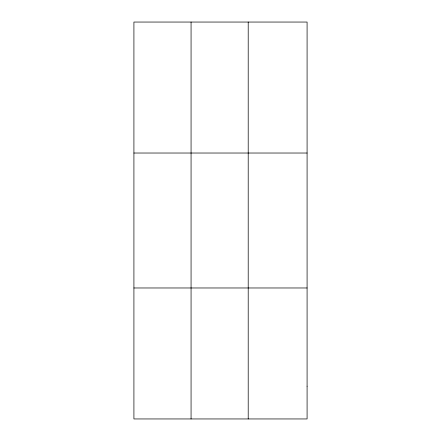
<?xml version="1.0" encoding="UTF-8"?>
<svg xmlns="http://www.w3.org/2000/svg" width="441" height="441" viewBox="0 0 441 441"><rect width="100%" height="100%" fill="white"/><g stroke="black" fill="none" stroke-linecap="round" stroke-linejoin="round"><path stroke-width="0.66" d="M191.063 22.05L191.063 418.95M248.206 22.05L248.206 418.95M133.915 153.027L307.085 153.027M133.915 287.973L307.085 287.973M307.085 386.206L307.085 418.95L133.915 418.95L133.915 22.05L307.085 22.05L307.085 386.206"/></g></svg>
